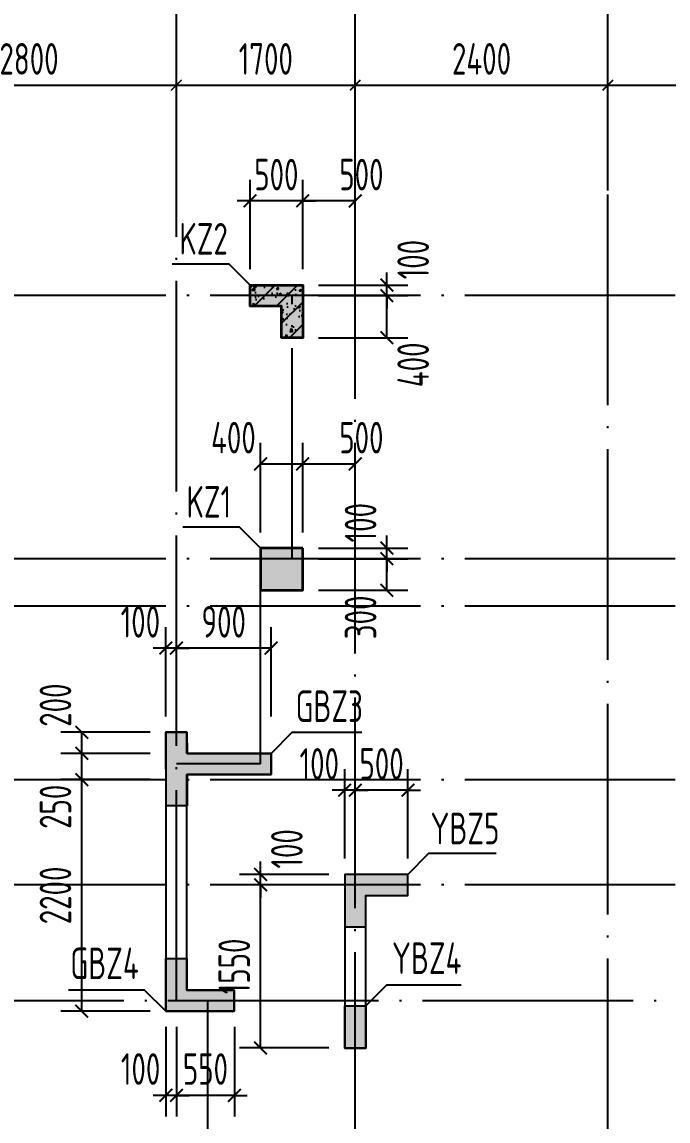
# Model space of a CAD drawing. Extents: x 826826 to 1642106, y -156213 to 399140.
# Drawn here: x 1183710 to 1189849, y 264753 to 275197 of the extents above; entities that cross this region are included whole.
import ezdxf
from ezdxf.enums import TextEntityAlignment as Align

# ---------------------------------------------------------------- set-up
doc = ezdxf.new("R2010")
doc.units = 0
doc.header["$LTSCALE"] = 1000
doc.linetypes.add('DOTE', pattern=[2.42, 2, -0.2, 0.02, -0.2])
doc.layers.get('0').update_dxf_attribs({"linetype": 'CONTINUOUS'})
doc.layers.get('DEFPOINTS').update_dxf_attribs({"linetype": 'CONTINUOUS'})
for name, color, linetype in [('A-AXIS', 1, 'CONTINUOUS'), ('A-DOTE', 10, 'DOTE'), ('S-Q墙实线', 6, 'CONTINUOUS'), ('S-Q墙标注', 3, 'CONTINUOUS'), ('S-X详图填充', 252, 'CONTINUOUS'), ('S-X详图实线', 4, 'CONTINUOUS'), ('S-Y一般标注', 3, 'CONTINUOUS'), ('S-Z柱填充', 252, 'CONTINUOUS'), ('S-Z柱实线', 6, 'CONTINUOUS'), ('S-Z柱编号', 6, 'CONTINUOUS')]:
    doc.layers.add(name, color=color, linetype=linetype)
doc.styles.add('TSSD_DIMENSION', font='Tssdeng.shx', dxfattribs={"width": 0.7, "bigfont": 'tssdchn.shx'})
doc.styles.add('TSSD_REIN', font='tssdeng.shx', dxfattribs={"width": 0.7, "height": 300, "bigfont": 'tssdchn.shx'})
doc.styles.add('结构文字', font='zstxt.shx', dxfattribs={"width": 0.7, "bigfont": 'zshz.shx'})
doc.dimstyles.new('STRUCK', dxfattribs={"dimtxt": 400, "dimasz": 121, "dimexe": 200, "dimexo": 150, "dimgap": 115, "dimtad": 1, "dimdec": 0, "dimdsep": 46, "dimtxsty": '结构文字', "dimblk": 'ARCHTICK', "dimcen": 400, "dimclrd": 3, "dimclre": 3, "dimclrt": 7, "dimadec": 0, "dimazin": 0, "dimtfac": 1, "dimtdec": 0, "dimtix": 1, "dimtmove": 2, "dimatfit": 3, "dimldrblk": '_DIMX', "dimfxl": 0, "dimtolj": 1, "dimtzin": 0, "dimarcsym": 0})
doc.dimstyles.new('TSSD_100_100$0', dxfattribs={"dimtxt": 300, "dimasz": 80, "dimexe": 100, "dimexo": 250, "dimgap": 100, "dimtad": 1, "dimdec": 0, "dimzin": 0, "dimdsep": 46, "dimtxsty": 'TSSD_DIMENSION', "dimblk": 'ARCHTICK', "dimcen": 0, "dimdle": 100, "dimclrd": 3, "dimclre": 3, "dimclrt": 7, "dimadec": 0, "dimazin": 0, "dimtfac": 1, "dimtdec": 0, "dimtix": 1, "dimtmove": 2, "dimatfit": 3, "dimldrblk": 'ARCHTICK', "dimfxl": 0, "dimtolj": 1, "dimtzin": 0, "dimarcsym": 0})

# ---------------------------------------------------------------- blocks, each defined once
blk = doc.blocks.new('_ArchTick')
at = {"color": 0, "linetype": 'ByBlock', "const_width": 0.15}
blk.add_lwpolyline([(-0.5, -0.5), (0.5, 0.5)], dxfattribs=at)
blk = doc.blocks.new('*D53')
at = {"layer": 'DEFPOINTS', "color": 0}
for p in [(754321, 350782), (751521, 349782), (754321, 349782)]:
    blk.add_point(p, dxfattribs=at)
at = {"layer": 'S-Y一般标注', "color": 0, "lineweight": -2}
for p, q in [((751521, 350032), (751521, 350882)), ((754321, 350032), (754321, 350882)), ((751421, 350782), (754421, 350782))]:
    blk.add_line(p, q, dxfattribs=at)
at = {"layer": 'S-Y一般标注', "color": 0, "lineweight": -2, "xscale": 100, "yscale": 100, "zscale": 100, "rotation": 180}
blk.add_blockref('_ArchTick', (751521, 350782), dxfattribs=at)
at = {"layer": 'S-Y一般标注', "color": 0, "lineweight": -2, "xscale": 100, "yscale": 100, "zscale": 100}
blk.add_blockref('_ArchTick', (754321, 350782), dxfattribs=at)
at = {"layer": 'S-Y一般标注', "color": 7, "insert": (752921, 351032), "char_height": 300, "attachment_point": 5, "style": 'TSSD_DIMENSION'}
blk.add_mtext('\\A1;2800', dxfattribs=at)
blk = doc.blocks.new('*D54')
at = {"layer": 'DEFPOINTS', "color": 0}
for p in [(756021, 350782), (754321, 349782), (756021, 349782)]:
    blk.add_point(p, dxfattribs=at)
at = {"layer": 'S-Y一般标注', "color": 0, "lineweight": -2}
for p, q in [((754321, 350032), (754321, 350882)), ((756021, 350032), (756021, 350882)), ((754221, 350782), (756121, 350782))]:
    blk.add_line(p, q, dxfattribs=at)
at = {"layer": 'S-Y一般标注', "color": 0, "lineweight": -2, "xscale": 100, "yscale": 100, "zscale": 100, "rotation": 180}
blk.add_blockref('_ArchTick', (754321, 350782), dxfattribs=at)
at = {"layer": 'S-Y一般标注', "color": 0, "lineweight": -2, "xscale": 100, "yscale": 100, "zscale": 100}
blk.add_blockref('_ArchTick', (756021, 350782), dxfattribs=at)
at = {"layer": 'S-Y一般标注', "color": 7, "insert": (755171, 351032), "char_height": 300, "attachment_point": 5, "style": 'TSSD_DIMENSION'}
blk.add_mtext('\\A1;1700', dxfattribs=at)
blk = doc.blocks.new('*D55')
at = {"layer": 'DEFPOINTS', "color": 0}
for p in [(758421, 350782), (756021, 349782), (758421, 349782)]:
    blk.add_point(p, dxfattribs=at)
at = {"layer": 'S-Y一般标注', "color": 0, "lineweight": -2}
for p, q in [((756021, 350032), (756021, 350882)), ((758421, 350032), (758421, 350882)), ((755921, 350782), (758521, 350782))]:
    blk.add_line(p, q, dxfattribs=at)
at = {"layer": 'S-Y一般标注', "color": 0, "lineweight": -2, "xscale": 100, "yscale": 100, "zscale": 100, "rotation": 180}
blk.add_blockref('_ArchTick', (756021, 350782), dxfattribs=at)
at = {"layer": 'S-Y一般标注', "color": 0, "lineweight": -2, "xscale": 100, "yscale": 100, "zscale": 100}
blk.add_blockref('_ArchTick', (758421, 350782), dxfattribs=at)
at = {"layer": 'S-Y一般标注', "color": 7, "insert": (757221, 351032), "char_height": 300, "attachment_point": 5, "style": 'TSSD_DIMENSION'}
blk.add_mtext('\\A1;2400', dxfattribs=at)
blk = doc.blocks.new('*D56')
at = {"layer": 'DEFPOINTS', "color": 0}
for p in [(760321, 350782), (758421, 349782), (760321, 349782)]:
    blk.add_point(p, dxfattribs=at)
at = {"layer": 'S-Y一般标注', "color": 0, "lineweight": -2}
for p, q in [((758421, 350032), (758421, 350882)), ((760321, 350032), (760321, 350882)), ((758321, 350782), (760421, 350782))]:
    blk.add_line(p, q, dxfattribs=at)
at = {"layer": 'S-Y一般标注', "color": 0, "lineweight": -2, "xscale": 100, "yscale": 100, "zscale": 100, "rotation": 180}
blk.add_blockref('_ArchTick', (758421, 350782), dxfattribs=at)
at = {"layer": 'S-Y一般标注', "color": 0, "lineweight": -2, "xscale": 100, "yscale": 100, "zscale": 100}
blk.add_blockref('_ArchTick', (760321, 350782), dxfattribs=at)
at = {"layer": 'S-Y一般标注', "color": 7, "insert": (759371, 351032), "char_height": 300, "attachment_point": 5, "style": 'TSSD_DIMENSION'}
blk.add_mtext('\\A1;1900', dxfattribs=at)
blk = doc.blocks.new('*D344')
at = {"layer": 'DEFPOINTS', "color": 0}
for p in [(1185977, 266997), (1186777, 266997), (1186777, 265447)]:
    blk.add_point(p, dxfattribs=at)
at = {"layer": 'S-Q墙标注', "color": 3, "lineweight": -2}
for p, q in [((1186627, 266997), (1185777, 266997)), ((1185977, 265447), (1185977, 266997)), ((1186627, 265447), (1185777, 265447))]:
    blk.add_line(p, q, dxfattribs=at)
at = {"layer": 'S-Q墙标注', "color": 3, "lineweight": -2, "xscale": 121, "yscale": 121, "zscale": 121}
for p, rotation in [((1185977, 266997), 90), ((1185977, 265447), 270)]:
    blk.add_blockref('_ArchTick', p, dxfattribs=dict(at, rotation=rotation))
at = {"layer": 'S-Q墙标注', "color": 7, "insert": (1185727, 266222), "char_height": 300, "attachment_point": 5, "rotation": 90, "style": 'TSSD_REIN'}
blk.add_mtext('\\A1;1550', dxfattribs=at)
blk = doc.blocks.new('_DIMX')
blk.add_line((-150, 0), (150, 0))
at = {"const_width": 50}
blk.add_lwpolyline([(-70, -70), (70, 70)], dxfattribs=at)
blk = doc.blocks.new('*D345')
at = {"layer": 'DEFPOINTS', "color": 0}
for p in [(1185977, 267097), (1186777, 267097), (1186777, 266997)]:
    blk.add_point(p, dxfattribs=at)
at = {"layer": 'S-Q墙标注', "color": 3, "lineweight": -2}
for p, q in [((1185977, 267097), (1185977, 267218)), ((1186627, 267097), (1185777, 267097)), ((1185977, 266997), (1185977, 267097)), ((1186627, 266997), (1185777, 266997)), ((1185977, 266997), (1185977, 266876))]:
    blk.add_line(p, q, dxfattribs=at)
at = {"layer": 'S-Q墙标注', "color": 3, "lineweight": -2, "xscale": 121, "yscale": 121, "zscale": 121}
for p, rotation in [((1185977, 267097), 270), ((1185977, 266997), 90)]:
    blk.add_blockref('_ArchTick', p, dxfattribs=dict(at, rotation=rotation))
at = {"layer": 'S-Q墙标注', "color": 7, "insert": (1186227, 267339), "char_height": 300, "attachment_point": 5, "rotation": 90, "style": 'TSSD_REIN'}
blk.add_mtext('\\A1;100', dxfattribs=at)
blk = doc.blocks.new('*D346')
at = {"layer": 'DEFPOINTS', "color": 0}
for p in [(1186877, 267897), (1186877, 267097), (1187377, 267097)]:
    blk.add_point(p, dxfattribs=at)
at = {"layer": 'S-Q墙标注', "color": 3, "lineweight": -2}
for p, q in [((1186877, 267247), (1186877, 268097)), ((1187377, 267247), (1187377, 268097)), ((1186877, 267897), (1186756, 267897)), ((1187377, 267897), (1186877, 267897)), ((1187377, 267897), (1187498, 267897))]:
    blk.add_line(p, q, dxfattribs=at)
at = {"layer": 'S-Q墙标注', "color": 3, "lineweight": -2, "xscale": 121, "yscale": 121, "zscale": 121}
blk.add_blockref('_ArchTick', (1186877, 267897), dxfattribs=at)
at = {"layer": 'S-Q墙标注', "color": 3, "lineweight": -2, "xscale": 121, "yscale": 121, "zscale": 121, "rotation": 180}
blk.add_blockref('_ArchTick', (1187377, 267897), dxfattribs=at)
at = {"layer": 'S-Q墙标注', "color": 7, "insert": (1187127, 268147), "char_height": 300, "attachment_point": 5, "style": 'TSSD_REIN'}
blk.add_mtext('\\A1;500', dxfattribs=at)
blk = doc.blocks.new('*D347')
at = {"layer": 'DEFPOINTS', "color": 0}
for p in [(1186777, 267897), (1186777, 267097), (1186877, 267097)]:
    blk.add_point(p, dxfattribs=at)
at = {"layer": 'S-Q墙标注', "color": 3, "lineweight": -2}
for p, q in [((1186777, 267247), (1186777, 268097)), ((1186877, 267247), (1186877, 268097)), ((1186777, 267897), (1186656, 267897)), ((1186877, 267897), (1186777, 267897)), ((1186877, 267897), (1186998, 267897))]:
    blk.add_line(p, q, dxfattribs=at)
at = {"layer": 'S-Q墙标注', "color": 3, "lineweight": -2, "xscale": 121, "yscale": 121, "zscale": 121}
blk.add_blockref('_ArchTick', (1186777, 267897), dxfattribs=at)
at = {"layer": 'S-Q墙标注', "color": 3, "lineweight": -2, "xscale": 121, "yscale": 121, "zscale": 121, "rotation": 180}
blk.add_blockref('_ArchTick', (1186877, 267897), dxfattribs=at)
at = {"layer": 'S-Q墙标注', "color": 7, "insert": (1186535, 268147), "char_height": 300, "attachment_point": 5, "style": 'TSSD_REIN'}
blk.add_mtext('\\A1;100', dxfattribs=at)
blk = doc.blocks.new('*D348')
at = {"layer": 'DEFPOINTS', "color": 0}
for p in [(1184278, 267997), (1185077, 267997), (1185079, 265797)]:
    blk.add_point(p, dxfattribs=at)
at = {"layer": 'S-Q墙标注', "color": 3, "lineweight": -2}
for p, q in [((1184927, 267997), (1184078, 267997)), ((1184278, 265797), (1184278, 267997)), ((1184929, 265797), (1184078, 265797))]:
    blk.add_line(p, q, dxfattribs=at)
at = {"layer": 'S-Q墙标注', "color": 3, "lineweight": -2, "xscale": 121, "yscale": 121, "zscale": 121}
for p, rotation in [((1184278, 267997), 90), ((1184278, 265797), 270)]:
    blk.add_blockref('_ArchTick', p, dxfattribs=dict(at, rotation=rotation))
at = {"layer": 'S-Q墙标注', "color": 7, "insert": (1184028, 266897), "char_height": 300, "attachment_point": 5, "rotation": 90, "style": 'TSSD_REIN'}
blk.add_mtext('\\A1;2200', dxfattribs=at)
blk = doc.blocks.new('*D349')
at = {"layer": 'DEFPOINTS', "color": 0}
for p in [(1184278, 268247), (1185077, 268247), (1185077, 267997)]:
    blk.add_point(p, dxfattribs=at)
at = {"layer": 'S-Q墙标注', "color": 3, "lineweight": -2}
for p, q in [((1184927, 268247), (1184078, 268247)), ((1184278, 267997), (1184278, 268247)), ((1184927, 267997), (1184078, 267997))]:
    blk.add_line(p, q, dxfattribs=at)
at = {"layer": 'S-Q墙标注', "color": 3, "lineweight": -2, "xscale": 121, "yscale": 121, "zscale": 121}
for p, rotation in [((1184278, 268247), 90), ((1184278, 267997), 270)]:
    blk.add_blockref('_ArchTick', p, dxfattribs=dict(at, rotation=rotation))
at = {"layer": 'S-Q墙标注', "color": 7, "insert": (1184028, 267739), "char_height": 300, "attachment_point": 5, "rotation": 90, "style": 'TSSD_REIN'}
blk.add_mtext('\\A1;250', dxfattribs=at)
blk = doc.blocks.new('*D350')
at = {"layer": 'DEFPOINTS', "color": 0}
for p in [(1185177, 269247), (1185177, 268447), (1186077, 268447)]:
    blk.add_point(p, dxfattribs=at)
at = {"layer": 'S-Q墙标注', "color": 3, "lineweight": -2}
for p, q in [((1185177, 268597), (1185177, 269447)), ((1186077, 268597), (1186077, 269447)), ((1186077, 269247), (1185177, 269247))]:
    blk.add_line(p, q, dxfattribs=at)
at = {"layer": 'S-Q墙标注', "color": 3, "lineweight": -2, "xscale": 121, "yscale": 121, "zscale": 121, "rotation": 180}
blk.add_blockref('_ArchTick', (1185177, 269247), dxfattribs=at)
at = {"layer": 'S-Q墙标注', "color": 3, "lineweight": -2, "xscale": 121, "yscale": 121, "zscale": 121}
blk.add_blockref('_ArchTick', (1186077, 269247), dxfattribs=at)
at = {"layer": 'S-Q墙标注', "color": 7, "insert": (1185627, 269497), "char_height": 300, "attachment_point": 5, "style": 'TSSD_REIN'}
blk.add_mtext('\\A1;900', dxfattribs=at)
blk = doc.blocks.new('*D351')
at = {"layer": 'DEFPOINTS', "color": 0}
for p in [(1185077, 269247), (1185077, 268447), (1185177, 268447)]:
    blk.add_point(p, dxfattribs=at)
at = {"layer": 'S-Q墙标注', "color": 3, "lineweight": -2}
for p, q in [((1185077, 268597), (1185077, 269447)), ((1185177, 268597), (1185177, 269447)), ((1185077, 269247), (1184956, 269247)), ((1185177, 269247), (1185077, 269247)), ((1185177, 269247), (1185298, 269247))]:
    blk.add_line(p, q, dxfattribs=at)
at = {"layer": 'S-Q墙标注', "color": 3, "lineweight": -2, "xscale": 121, "yscale": 121, "zscale": 121}
blk.add_blockref('_ArchTick', (1185077, 269247), dxfattribs=at)
at = {"layer": 'S-Q墙标注', "color": 3, "lineweight": -2, "xscale": 121, "yscale": 121, "zscale": 121, "rotation": 180}
blk.add_blockref('_ArchTick', (1185177, 269247), dxfattribs=at)
at = {"layer": 'S-Q墙标注', "color": 7, "insert": (1184835, 269497), "char_height": 300, "attachment_point": 5, "style": 'TSSD_REIN'}
blk.add_mtext('\\A1;100', dxfattribs=at)
blk = doc.blocks.new('*D352')
at = {"layer": 'DEFPOINTS', "color": 0}
for p in [(1185078, 265797), (1185179, 265797), (1185078, 264997)]:
    blk.add_point(p, dxfattribs=at)
at = {"layer": 'S-Q墙标注', "color": 3, "lineweight": -2}
for p, q in [((1185078, 265647), (1185078, 264797)), ((1185179, 265647), (1185179, 264797)), ((1185078, 264997), (1184957, 264997)), ((1185179, 264997), (1185078, 264997)), ((1185179, 264997), (1185300, 264997))]:
    blk.add_line(p, q, dxfattribs=at)
at = {"layer": 'S-Q墙标注', "color": 3, "lineweight": -2, "xscale": 121, "yscale": 121, "zscale": 121}
blk.add_blockref('_ArchTick', (1185078, 264997), dxfattribs=at)
at = {"layer": 'S-Q墙标注', "color": 3, "lineweight": -2, "xscale": 121, "yscale": 121, "zscale": 121, "rotation": 180}
blk.add_blockref('_ArchTick', (1185179, 264997), dxfattribs=at)
at = {"layer": 'S-Q墙标注', "color": 7, "insert": (1184837, 265247), "char_height": 300, "attachment_point": 5, "style": 'TSSD_REIN'}
blk.add_mtext('\\A1;100', dxfattribs=at)
blk = doc.blocks.new('*D343')
at = {"layer": 'DEFPOINTS', "color": 0}
for p in [(1185179, 265797), (1185728, 265797), (1185179, 264997)]:
    blk.add_point(p, dxfattribs=at)
at = {"layer": 'S-Q墙标注', "color": 3, "lineweight": -2}
for p, q in [((1185179, 265647), (1185179, 264797)), ((1185728, 265647), (1185728, 264797)), ((1185179, 264997), (1185058, 264997)), ((1185728, 264997), (1185179, 264997)), ((1185728, 264997), (1185849, 264997))]:
    blk.add_line(p, q, dxfattribs=at)
at = {"layer": 'S-Q墙标注', "color": 3, "lineweight": -2, "xscale": 121, "yscale": 121, "zscale": 121}
blk.add_blockref('_ArchTick', (1185179, 264997), dxfattribs=at)
at = {"layer": 'S-Q墙标注', "color": 3, "lineweight": -2, "xscale": 121, "yscale": 121, "zscale": 121, "rotation": 180}
blk.add_blockref('_ArchTick', (1185728, 264997), dxfattribs=at)
at = {"layer": 'S-Q墙标注', "color": 7, "insert": (1185453, 265247), "char_height": 300, "attachment_point": 5, "style": 'TSSD_REIN'}
blk.add_mtext('\\A1;550', dxfattribs=at)
blk = doc.blocks.new('*D815')
at = {"layer": 'DEFPOINTS', "color": 0}
for p in [(1186377, 272697), (1187177, 272697), (1186377, 272597)]:
    blk.add_point(p, dxfattribs=at)
at = {"layer": 'S-Q墙标注', "color": 3, "lineweight": -2}
for p, q in [((1187177, 272697), (1187177, 272818)), ((1186527, 272697), (1187377, 272697)), ((1187177, 272597), (1187177, 272697)), ((1186527, 272597), (1187377, 272597)), ((1187177, 272597), (1187177, 272476))]:
    blk.add_line(p, q, dxfattribs=at)
at = {"layer": 'S-Q墙标注', "color": 3, "lineweight": -2, "xscale": 121, "yscale": 121, "zscale": 121}
for p, rotation in [((1187177, 272697), 270), ((1187177, 272597), 90)]:
    blk.add_blockref('_ArchTick', p, dxfattribs=dict(at, rotation=rotation))
at = {"layer": 'S-Q墙标注', "color": 7, "insert": (1187427, 272939), "char_height": 300, "attachment_point": 5, "rotation": 90, "style": 'TSSD_REIN'}
blk.add_mtext('\\A1;100', dxfattribs=at)
blk = doc.blocks.new('*D816')
at = {"layer": 'DEFPOINTS', "color": 0}
for p in [(1186377, 272597), (1187177, 272597), (1186377, 272197)]:
    blk.add_point(p, dxfattribs=at)
at = {"layer": 'S-Q墙标注', "color": 3, "lineweight": -2}
for p, q in [((1186527, 272597), (1187377, 272597)), ((1187177, 272197), (1187177, 272597)), ((1186527, 272197), (1187377, 272197))]:
    blk.add_line(p, q, dxfattribs=at)
at = {"layer": 'S-Q墙标注', "color": 3, "lineweight": -2, "xscale": 121, "yscale": 121, "zscale": 121}
for p, rotation in [((1187177, 272597), 90), ((1187177, 272197), 270)]:
    blk.add_blockref('_ArchTick', p, dxfattribs=dict(at, rotation=rotation))
at = {"layer": 'S-Q墙标注', "color": 7, "insert": (1187427, 271939), "char_height": 300, "attachment_point": 5, "rotation": 90, "style": 'TSSD_REIN'}
blk.add_mtext('\\A1;400', dxfattribs=at)
blk = doc.blocks.new('*D817')
at = {"layer": 'DEFPOINTS', "color": 0}
for p in [(1185877, 273497), (1185877, 272697), (1186377, 272697)]:
    blk.add_point(p, dxfattribs=at)
at = {"layer": 'S-Q墙标注', "color": 3, "lineweight": -2}
for p, q in [((1185877, 272847), (1185877, 273697)), ((1186377, 272847), (1186377, 273697)), ((1185877, 273497), (1185756, 273497)), ((1186377, 273497), (1185877, 273497)), ((1186377, 273497), (1186498, 273497))]:
    blk.add_line(p, q, dxfattribs=at)
at = {"layer": 'S-Q墙标注', "color": 3, "lineweight": -2, "xscale": 121, "yscale": 121, "zscale": 121}
blk.add_blockref('_ArchTick', (1185877, 273497), dxfattribs=at)
at = {"layer": 'S-Q墙标注', "color": 3, "lineweight": -2, "xscale": 121, "yscale": 121, "zscale": 121, "rotation": 180}
blk.add_blockref('_ArchTick', (1186377, 273497), dxfattribs=at)
at = {"layer": 'S-Q墙标注', "color": 7, "insert": (1186127, 273747), "char_height": 300, "attachment_point": 5, "style": 'TSSD_REIN'}
blk.add_mtext('\\A1;500', dxfattribs=at)
blk = doc.blocks.new('*D818')
at = {"layer": 'DEFPOINTS', "color": 0}
for p in [(1186377, 273497), (1186377, 272697), (1186877, 272697)]:
    blk.add_point(p, dxfattribs=at)
at = {"layer": 'S-Q墙标注', "color": 3, "lineweight": -2}
for p, q in [((1186377, 272847), (1186377, 273697)), ((1186877, 272847), (1186877, 273697)), ((1186877, 273497), (1186377, 273497))]:
    blk.add_line(p, q, dxfattribs=at)
at = {"layer": 'S-Q墙标注', "color": 3, "lineweight": -2, "xscale": 121, "yscale": 121, "zscale": 121, "rotation": 180}
blk.add_blockref('_ArchTick', (1186377, 273497), dxfattribs=at)
at = {"layer": 'S-Q墙标注', "color": 3, "lineweight": -2, "xscale": 121, "yscale": 121, "zscale": 121}
blk.add_blockref('_ArchTick', (1186877, 273497), dxfattribs=at)
at = {"layer": 'S-Q墙标注', "color": 7, "insert": (1186935, 273747), "char_height": 300, "attachment_point": 5, "style": 'TSSD_REIN'}
blk.add_mtext('\\A1;500', dxfattribs=at)
blk = doc.blocks.new('*D838')
at = {"layer": 'DEFPOINTS', "color": 0}
for p in [(1186377, 270197), (1187177, 270197), (1186377, 270097)]:
    blk.add_point(p, dxfattribs=at)
at = {"layer": 'S-Q墙标注', "color": 3, "lineweight": -2}
for p, q in [((1187177, 270197), (1187177, 270318)), ((1186527, 270197), (1187377, 270197)), ((1187177, 270097), (1187177, 270197)), ((1186527, 270097), (1187377, 270097)), ((1187177, 270097), (1187177, 269976))]:
    blk.add_line(p, q, dxfattribs=at)
at = {"layer": 'S-Q墙标注', "color": 3, "lineweight": -2, "xscale": 121, "yscale": 121, "zscale": 121}
for p, rotation in [((1187177, 270197), 270), ((1187177, 270097), 90)]:
    blk.add_blockref('_ArchTick', p, dxfattribs=dict(at, rotation=rotation))
at = {"layer": 'S-Q墙标注', "color": 7, "insert": (1186927, 270439), "char_height": 300, "attachment_point": 5, "rotation": 90, "style": 'TSSD_REIN'}
blk.add_mtext('\\A1;100', dxfattribs=at)
blk = doc.blocks.new('*D839')
at = {"layer": 'DEFPOINTS', "color": 0}
for p in [(1186377, 270097), (1187177, 270097), (1186377, 269797)]:
    blk.add_point(p, dxfattribs=at)
at = {"layer": 'S-Q墙标注', "color": 3, "lineweight": -2}
for p, q in [((1186527, 270097), (1187377, 270097)), ((1187177, 269797), (1187177, 270097)), ((1186527, 269797), (1187377, 269797))]:
    blk.add_line(p, q, dxfattribs=at)
at = {"layer": 'S-Q墙标注', "color": 3, "lineweight": -2, "xscale": 121, "yscale": 121, "zscale": 121}
for p, rotation in [((1187177, 270097), 90), ((1187177, 269797), 270)]:
    blk.add_blockref('_ArchTick', p, dxfattribs=dict(at, rotation=rotation))
at = {"layer": 'S-Q墙标注', "color": 7, "insert": (1186927, 269539), "char_height": 300, "attachment_point": 5, "rotation": 90, "style": 'TSSD_REIN'}
blk.add_mtext('\\A1;300', dxfattribs=at)
blk = doc.blocks.new('*D840')
at = {"layer": 'DEFPOINTS', "color": 0}
for p in [(1186377, 270997), (1185977, 270197), (1186377, 270197)]:
    blk.add_point(p, dxfattribs=at)
at = {"layer": 'S-Q墙标注', "color": 3, "lineweight": -2}
for p, q in [((1185977, 270347), (1185977, 271197)), ((1186377, 270347), (1186377, 271197)), ((1185977, 270997), (1186377, 270997))]:
    blk.add_line(p, q, dxfattribs=at)
at = {"layer": 'S-Q墙标注', "color": 3, "lineweight": -2, "xscale": 121, "yscale": 121, "zscale": 121, "rotation": 180}
blk.add_blockref('_ArchTick', (1185977, 270997), dxfattribs=at)
at = {"layer": 'S-Q墙标注', "color": 3, "lineweight": -2, "xscale": 121, "yscale": 121, "zscale": 121}
blk.add_blockref('_ArchTick', (1186377, 270997), dxfattribs=at)
at = {"layer": 'S-Q墙标注', "color": 7, "insert": (1185719, 271247), "char_height": 300, "attachment_point": 5, "style": 'TSSD_REIN'}
blk.add_mtext('\\A1;400', dxfattribs=at)
blk = doc.blocks.new('*D842')
at = {"layer": 'DEFPOINTS', "color": 0}
for p in [(1186877, 270997), (1186377, 270197), (1186877, 270197)]:
    blk.add_point(p, dxfattribs=at)
at = {"layer": 'S-Q墙标注', "color": 3, "lineweight": -2}
for p, q in [((1186377, 270347), (1186377, 271197)), ((1186877, 270347), (1186877, 271197)), ((1186377, 270997), (1186877, 270997))]:
    blk.add_line(p, q, dxfattribs=at)
at = {"layer": 'S-Q墙标注', "color": 3, "lineweight": -2, "xscale": 121, "yscale": 121, "zscale": 121, "rotation": 180}
blk.add_blockref('_ArchTick', (1186377, 270997), dxfattribs=at)
at = {"layer": 'S-Q墙标注', "color": 3, "lineweight": -2, "xscale": 121, "yscale": 121, "zscale": 121}
blk.add_blockref('_ArchTick', (1186877, 270997), dxfattribs=at)
at = {"layer": 'S-Q墙标注', "color": 7, "insert": (1186935, 271247), "char_height": 300, "attachment_point": 5, "style": 'TSSD_REIN'}
blk.add_mtext('\\A1;500', dxfattribs=at)
blk = doc.blocks.new('*D2476')
at = {"layer": 'DEFPOINTS', "color": 0}
for p in [(1184278, 268447), (1185077, 268447), (1185077, 268247)]:
    blk.add_point(p, dxfattribs=at)
at = {"layer": 'S-Q墙标注', "color": 3, "lineweight": -2}
for p, q in [((1184927, 268447), (1184078, 268447)), ((1184278, 268247), (1184278, 268447)), ((1184927, 268247), (1184078, 268247))]:
    blk.add_line(p, q, dxfattribs=at)
at = {"layer": 'S-Q墙标注', "color": 3, "lineweight": -2, "xscale": 121, "yscale": 121, "zscale": 121}
for p, rotation in [((1184278, 268447), 90), ((1184278, 268247), 270)]:
    blk.add_blockref('_ArchTick', p, dxfattribs=dict(at, rotation=rotation))
at = {"layer": 'S-Q墙标注', "color": 7, "insert": (1184028, 268705), "char_height": 300, "attachment_point": 5, "rotation": 90, "style": 'TSSD_REIN'}
blk.add_mtext('\\A1;200', dxfattribs=at)
blk = doc.blocks.new('20210801.08473688')
at = {"layer": 'A-AXIS'}
for p, q in [((17900, 19800), (17900, 22300)), ((19600, 19800), (19600, 22300)), ((22000, 19800), (22000, 22300))]:
    blk.add_line(p, q, dxfattribs=at)
at = {"layer": 'A-DOTE'}
for p, q in [((17900, 12100), (17900, 19800)), ((19600, 3300), (19600, 19800)), ((22000, 10500), (22000, 19800)), ((54100, 18800), (3300, 18800)), ((19000, 16300), (19000, 18800)), ((54100, 16300), (3300, 16300)), ((18700, 14350), (18700, 16300)), ((54100, 15850), (3300, 15850)), ((18700, 14350), (17900, 14350)), ((54100, 14200), (3300, 14200)), ((54100, 13200), (3300, 13200)), ((3300, 12100), (54100, 12100)), ((18200, 10200), (18200, 12100))]:
    blk.add_line(p, q, dxfattribs=at)
at = {"layer": 'S-Y一般标注'}
for p1, p2, picture, middle in [((15100, 19800), (17900, 19800), '*D53', (16500, 21050)), ((17900, 19800), (19600, 19800), '*D54', (18750, 21050)), ((19600, 19800), (22000, 19800), '*D55', (20800, 21050)), ((22000, 19800), (23900, 19800), '*D56', (22950, 21050))]:
    dim = blk.add_aligned_dim(p1=p1, p2=p2, distance=1000, dimstyle='TSSD_100_100$0', override={"dimasz": 100, "dimclrd": 0, "dimclre": 0}, dxfattribs=at)
    dim.commit()
    dim.dimension.update_dxf_attribs({"geometry": picture, "text_midpoint": middle, "insert": (-736421.3, -329982)})

msp = doc.modelspace()

# ---------------------------------------------------------------- hatches: boundary and pattern name
at = {"layer": 'S-X详图填充'}
h = msp.add_hatch(color=256, dxfattribs=at)
h.dxf.hatch_style = 1
h.paths.add_polyline_path([(1185877.03, 272696.82), (1186377.03, 272696.82), (1186377.03, 272196.82), (1186177.03, 272196.82), (1186177.03, 272496.82), (1185877.03, 272496.82)])
h = msp.add_hatch(color=256, dxfattribs=at)
h.dxf.hatch_style = 1
h.paths.add_polyline_path([(1186377.02, 270196.84), (1185977.02, 270196.84), (1185977.02, 269796.84), (1186377.02, 269796.84)])
h = msp.add_hatch(color=256, dxfattribs=at)
h.dxf.hatch_style = 1
h.paths.add_polyline_path([(1185278.49, 267746.81), (1185078.49, 267746.81), (1185077.03, 268446.82), (1185277.03, 268446.82), (1185278.49, 268246.81), (1186077.03, 268246.81), (1186077.03, 268046.81), (1185278.49, 268046.81)])
h = msp.add_hatch(color=256, dxfattribs=at)
h.dxf.hatch_style = 1
h.paths.add_polyline_path([(1186777.03, 266596.81), (1186977.03, 266596.81), (1186977.03, 266896.81), (1187377.03, 266896.81), (1187377.03, 267096.81), (1186777.03, 267096.81)])
h = msp.add_hatch(color=256, dxfattribs=at)
h.dxf.hatch_style = 1
h.paths.add_polyline_path([(1185727.04, 265996.81), (1185727.04, 265796.81), (1185077.04, 265796.81), (1185077.04, 266296.81), (1185277.04, 266296.81), (1185277.04, 265996.81)])
h = msp.add_hatch(color=256, dxfattribs=at)
h.dxf.hatch_style = 1
h.paths.add_polyline_path([(1186977.03, 265446.82), (1186777.03, 265446.82), (1186777.03, 265846.82), (1186977.03, 265846.82)])
at = {"layer": 'S-Z柱填充'}
h = msp.add_hatch(dxfattribs=at)
h.set_pattern_fill('ARMORED', color=256, scale=30, style=0)
h.set_pattern_definition([(50, (1155599.98, 116811.2), (215.17805, -18.82564), [22.5, -247.5]), (355, (1155599.98, 116811.2), (-41.6254, 225.65764), [18, -198]), (100.4514, (1155617.91, 116809.64), (173.55281, 206.83186), [19.12206, -210.34263]), (46.1842, (1155599.98, 116871.2), (320.1723, -49.6557), [33.75, -371.25]), (96.6356, (1155626.66, 116867.07), (280.3988, 292.23536), [28.6831, -315.5139]), (351.1842, (1155599.98, 116871.2), (280.3986, 292.2356), [27, -297]), (21, (1155629.98, 116856.2), (179.07212, -120.78567), [22.5, -247.5]), (326, (1155629.98, 116856.2), (72.9946, 217.545), [18, -198]), (71.4514, (1155644.9, 116846.14), (252.0668, 96.75915), [19.12206, -210.34263]), (37.5, (1155599.98, 116811.21), (3.647957, 99.868156), [0, -195.6, 0, -201, 0, -198.75]), (7.5, (1155599.98, 116811.21), (78.92086, 118.32351), [0, -114.6, 0, -191.1, 0, -75.75]), (327.5, (1155533.08, 116811.21), (160.14673, -6.76646), [0, -75, 0, -234, 0, -310.5]), (317.5, (1155503.08, 116811.21), (174.95585, 30.0315), [0, -97.5, 0, -155.4, 0, -220.5]), (45, (1155599.98, 116811.21), (-106.06602, 106.06602), [])])
h.paths.add_polyline_path([(1185877.03, 272696.82), (1186377.03, 272696.82), (1186377.03, 272196.82), (1186177.03, 272196.82), (1186177.03, 272496.82), (1185877.03, 272496.82)])

# ---------------------------------------------------------------- linework, layer by layer
at = {"layer": 'S-Q墙实线'}
msp.add_lwpolyline([(1185277.04, 268246.81), (1185277.04, 268446.82), (1185077.04, 268446.82), (1185077.04, 268146.81), (1185077.04, 265796.81), (1185477.04, 265796.81), (1185727.04, 265796.81), (1185727.04, 265996.81), (1185477.04, 265996.81), (1185277.04, 265996.81), (1185277.04, 268046.81), (1186077.04, 268046.81), (1186077.04, 268246.81), (1185277.04, 268246.81)], dxfattribs=at)
msp.add_lwpolyline([(1186777.04, 265896.81), (1186777.04, 265446.82), (1186977.04, 265446.82), (1186977.04, 265896.81), (1186977.04, 266896.81), (1187377.04, 266896.81), (1187377.04, 267096.81), (1186777.04, 267096.81)], close=True, dxfattribs=at)
at = {"layer": 'S-X详图实线'}
msp.add_lwpolyline([(1186177.03, 272196.82), (1186177.03, 272496.82), (1185877.03, 272496.82), (1185877.03, 272696.82), (1186377.03, 272696.82), (1186377.03, 272196.82), (1186177.03, 272196.82)], dxfattribs=at)
for points in [[(1186377.02, 270196.84), (1185977.02, 270196.84), (1185977.02, 269796.84), (1186377.02, 269796.84), (1186377.02, 270196.84)], [(1185278.49, 267746.81), (1185078.49, 267746.81), (1185077.03, 268446.82), (1185277.03, 268446.82), (1185278.49, 268246.81), (1186077.03, 268246.81), (1186077.03, 268046.81), (1185278.49, 268046.81), (1185278.49, 267746.81)], [(1186777.03, 266596.81), (1186977.03, 266596.81), (1186977.03, 266896.81), (1187377.03, 266896.81), (1187377.03, 267096.81), (1186777.03, 267096.81), (1186777.03, 266596.81)], [(1185727.04, 265996.81), (1185727.04, 265796.81), (1185077.04, 265796.81), (1185077.04, 266296.81), (1185277.04, 266296.81), (1185277.04, 265996.81), (1185727.04, 265996.81)], [(1186977.03, 265446.82), (1186777.03, 265446.82), (1186777.03, 265846.82), (1186977.03, 265846.82), (1186977.03, 265446.82)]]:
    msp.add_lwpolyline(points, close=True, dxfattribs=at)
at = {"layer": 'S-Z柱实线', "lineweight": 35}
msp.add_lwpolyline([(1185877.03, 272696.82), (1186377.03, 272696.82), (1186377.03, 272196.82), (1186177.03, 272196.82), (1186177.03, 272496.82), (1185877.03, 272496.82), (1185877.03, 272696.82)], dxfattribs=at)
msp.add_lwpolyline([(1185877.03, 272696.82), (1186377.03, 272696.82), (1186377.03, 272196.82), (1186177.03, 272196.82), (1186177.03, 272496.82), (1185877.03, 272496.82), (1185877.03, 272696.82)], dxfattribs=at)
msp.add_lwpolyline([(1186377.03, 270196.81), (1185977.02, 270196.81), (1185977.02, 269796.81), (1186377.03, 269796.81)], close=True, dxfattribs=at)
at = {"layer": 'S-Z柱编号', "color": 7}
for points in [[(1185877.03, 272696.81), (1185677.03, 272896.81), (1185138.09, 272896.81)], [(1185977.03, 270196.84), (1185777.03, 270396.84), (1185238.08, 270396.84)], [(1186077.03, 268246.81), (1186277.03, 268446.81), (1186938.63, 268446.81)], [(1187377.03, 267096.81), (1187577.03, 267296.81), (1188215.73, 267296.81)], [(1186977.03, 265846.82), (1187177.03, 266046.82), (1187884.41, 266046.82)], [(1185075.57, 265796.81), (1184875.57, 265996.81), (1184150.96, 265996.81)]]:
    msp.add_lwpolyline(points, dxfattribs=at)

# ---------------------------------------------------------------- block references
at = {"layer": 'S-Y一般标注'}
msp.add_blockref('20210801.08473688', (1167277.03, 253796.81), dxfattribs=at)

# ---------------------------------------------------------------- texts
at = {"layer": 'S-Z柱编号', "color": 7, "style": 'TSSD_REIN', "width": 0.7}
for s, p in [('KZ2', (1185205.5, 272896.81)), ('KZ1', (1185273.19, 270396.84)), ('GBZ3', (1186309.6, 268454.57)), ('YBZ5', (1187591.49, 267293.02)), ('YBZ4', (1187226.01, 266060.56)), ('GBZ4', (1184169.8, 266011.02))]:
    msp.add_text(s, height=300, dxfattribs=at).set_placement(p, align=Align.BOTTOM_LEFT)

# ---------------------------------------------------------------- dimensions: what is measured, and where the dimension line sits
at = {"layer": 'S-Q墙标注'}
for base, p1, p2, angle, picture, middle in [((1185877.03, 273496.82), (1186377.03, 272696.82), (1185877.03, 272696.82), 180, '*D817', (1186127.03, 273746.82)), ((1185177.04, 269246.82), (1186076.56, 268446.82), (1185177.04, 268446.82), 180, '*D350', (1185626.8, 269496.82)), ((1186877.04, 267896.81), (1187377.03, 267096.81), (1186877.04, 267096.81), 180, '*D346', (1187127.04, 268146.81)), ((1184278.49, 267996.81), (1185078.51, 265796.81), (1185077.04, 267996.81), 90, '*D348', (1184028.49, 266896.81)), ((1185977.03, 266996.81), (1186777.03, 265446.82), (1186777.03, 266996.81), 90, '*D344', (1185727.03, 266221.81)), ((1185178.5, 264996.81), (1185728.5, 265796.81), (1185178.5, 265796.81), 180, '*D343', (1185453.5, 265246.81))]:
    dim = msp.add_linear_dim(base=base, p1=p1, p2=p2, angle=angle, dimstyle='STRUCK', override={"dimtxt": 300, "dimgap": 100, "dimtxsty": 'TSSD_REIN'}, dxfattribs=at)
    dim.commit()
    dim.dimension.update_dxf_attribs({"geometry": picture, "text_midpoint": middle})
for base, p1, p2, angle, picture, middle in [((1186377.03, 273496.82), (1186877.03, 272696.82), (1186377.03, 272696.82), 180, '*D818', (1186935.12, 273746.82)), ((1187177.03, 272696.82), (1186377.03, 272596.82), (1186377.03, 272696.82), 90, '*D815', (1187427.03, 272938.74)), ((1187177.03, 272596.82), (1186377.03, 272196.82), (1186377.03, 272596.82), 90, '*D816', (1187427.03, 271938.75)), ((1187177.02, 270196.81), (1186377.02, 270096.81), (1186377.02, 270196.81), 90, '*D838', (1186927.02, 270438.74)), ((1187177.02, 270096.81), (1186377.02, 269796.81), (1186377.02, 270096.81), 90, '*D839', (1186927.02, 269538.74)), ((1185077.03, 269246.82), (1185177.04, 268446.82), (1185077.03, 268446.82), 180, '*D351', (1184835.1, 269496.82)), ((1184278.49, 268446.82), (1185077.03, 268246.81), (1185077.03, 268446.82), 90, '*D2476', (1184028.49, 268704.89)), ((1186777.03, 267896.81), (1186877.04, 267096.81), (1186777.03, 267096.81), 180, '*D347', (1186535.11, 268146.81)), ((1184278.49, 268246.81), (1185077.04, 267996.81), (1185077.03, 268246.81), 90, '*D349', (1184028.49, 267738.74)), ((1185977.03, 267096.81), (1186777.03, 266996.81), (1186777.03, 267096.81), 90, '*D345', (1186227.03, 267338.74)), ((1185078.49, 264996.81), (1185178.5, 265796.81), (1185078.49, 265796.81), 180, '*D352', (1184836.57, 265246.81))]:
    dim = msp.add_linear_dim(base=base, p1=p1, p2=p2, angle=angle, dimstyle='STRUCK', override={"dimtxt": 300, "dimgap": 100, "dimtxsty": 'TSSD_REIN'}, dxfattribs=at)
    dim.commit()
    dim.dimension.update_dxf_attribs({"geometry": picture, "text_midpoint": middle, "dimtype": 160})
for base, p1, p2, picture, middle in [((1186377.03, 270996.81), (1185977.03, 270196.81), (1186377.03, 270196.81), '*D840', (1185718.96, 271246.81)), ((1186877.03, 270996.81), (1186377.03, 270196.81), (1186877.03, 270196.81), '*D842', (1186935.11, 271246.81))]:
    dim = msp.add_linear_dim(base=base, p1=p1, p2=p2, dimstyle='STRUCK', override={"dimtxt": 300, "dimgap": 100, "dimtxsty": 'TSSD_REIN'}, dxfattribs=at)
    dim.commit()
    dim.dimension.update_dxf_attribs({"geometry": picture, "text_midpoint": middle, "dimtype": 160})

doc.saveas('drawing.dxf')
